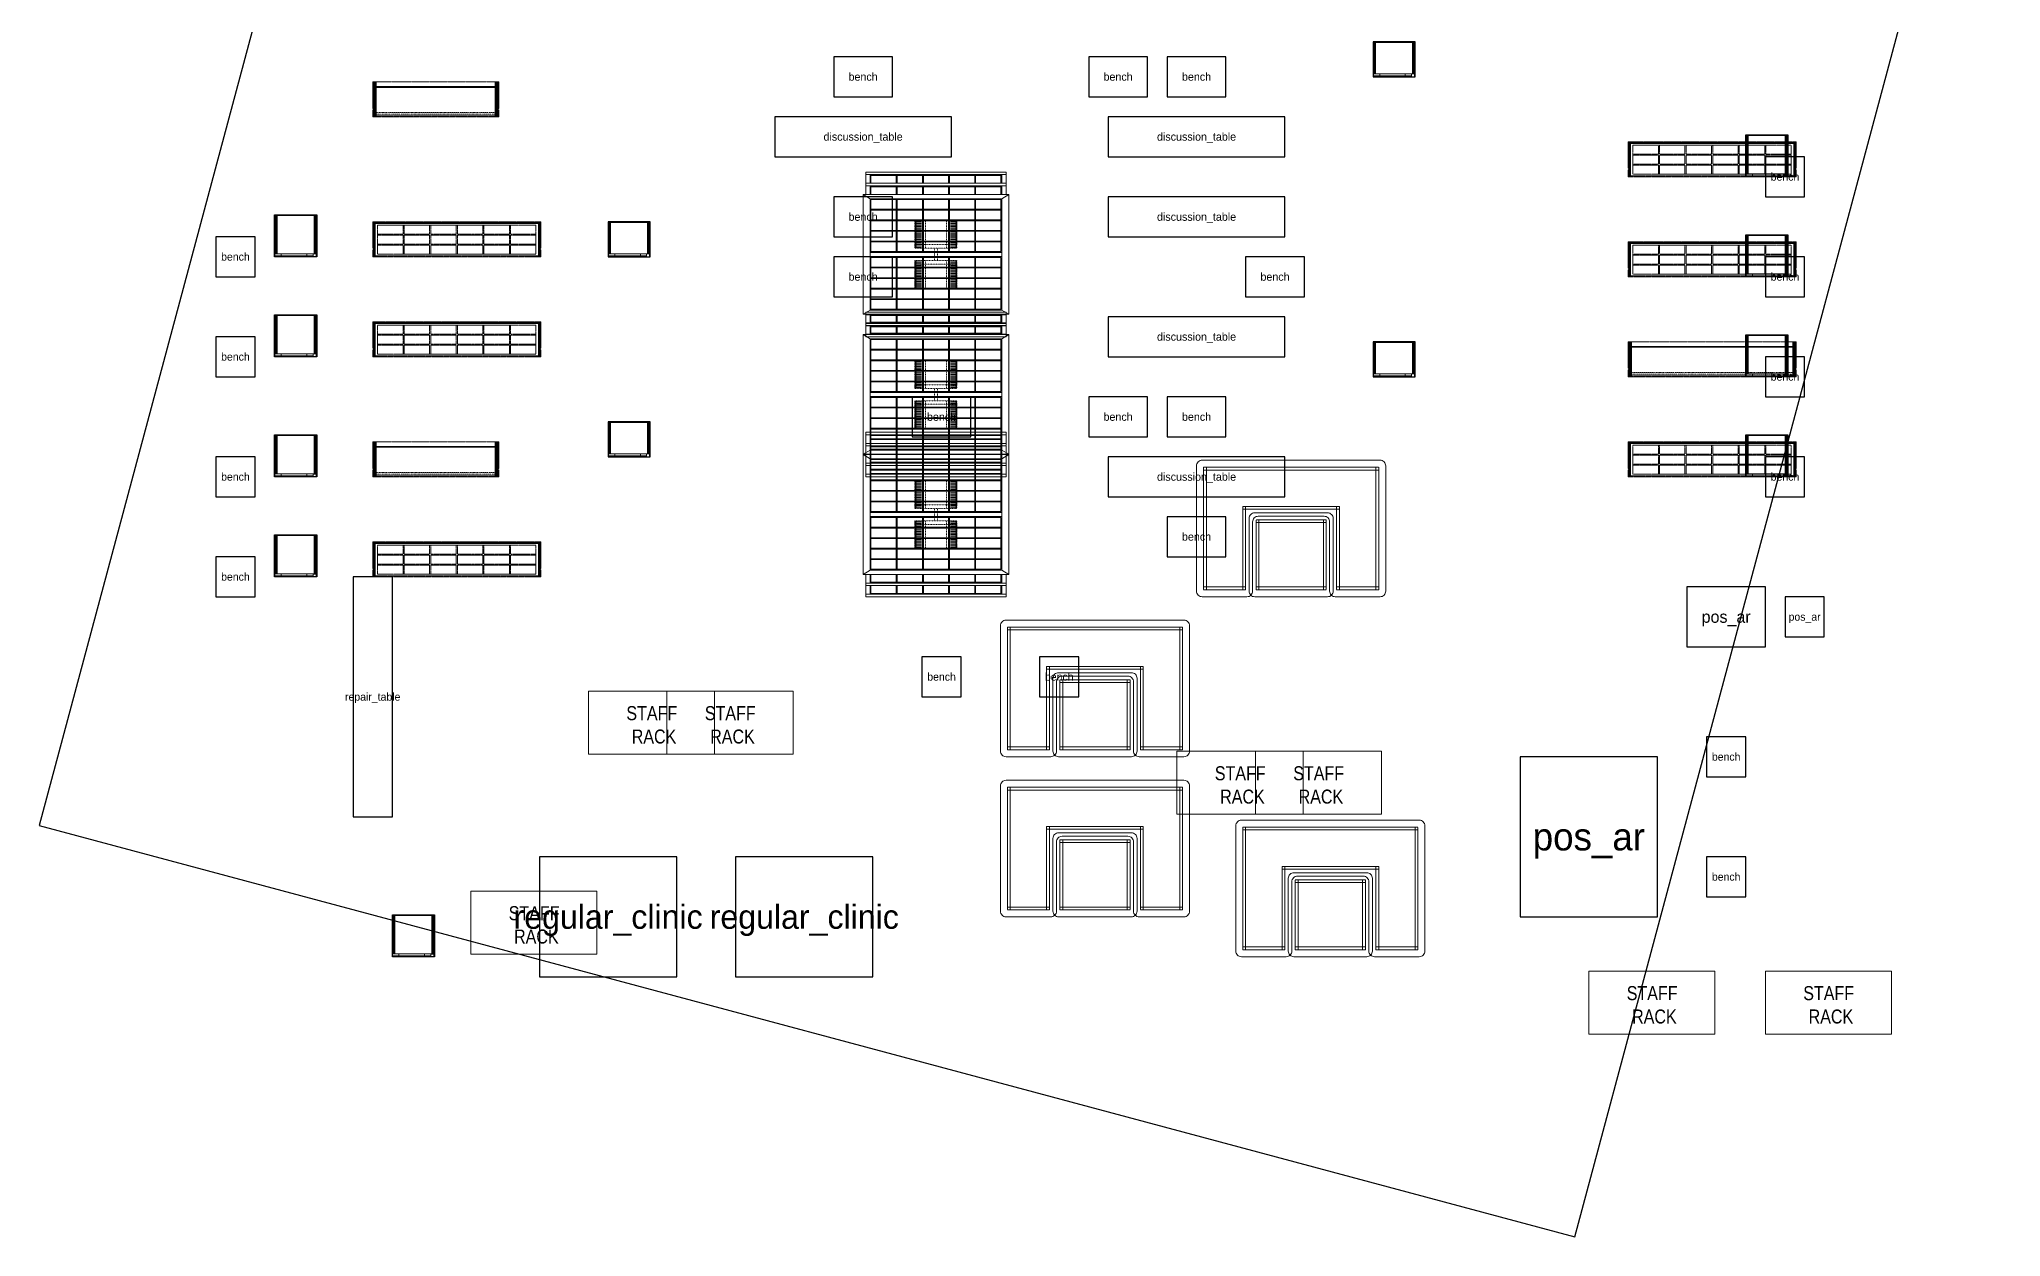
# Model space of a CAD drawing. Header units: metres. Extents: x -1326 to 12674, y -1268 to 13012.
# Drawn here: x -1326 to 12674, y -1268 to 7282 of the extents above; entities that cross this region are included whole.
import ezdxf
from ezdxf.enums import TextEntityAlignment as Align

# ---------------------------------------------------------------- set-up
doc = ezdxf.new("R2010")
doc.units = ezdxf.units.M
doc.linetypes.add('a_p6_plan_L18$0$HIDDEN', pattern=[0.375, 0.25, -0.125])
doc.linetypes.add('ACAD_ISO03W100', pattern=[30, 12, -18])
for name, color, linetype in [('FixtureLabels', 2, 'Continuous'), ('Fixtures', 3, 'Continuous'), ('FloorPlan', 1, 'Continuous')]:
    doc.layers.add(name, color=color, linetype=linetype)
for name, color, linetype, lineweight in [('I-LK DIM', 252, 'Continuous', 5), ('I-LK FF&E', 1, 'Continuous', 9), ('I-LK TEXT', 31, 'Continuous', 5), ('LN-ELEVATION-1', 81, 'Continuous', 13), ('LN-ELEVATION-2', 103, 'Continuous', 20), ('LN-ELEVATION-3', 125, 'a_p6_plan_L18$0$HIDDEN', 18), ('LN-ELEVATION-4', 145, 'Continuous', 13), ('LN-ELEVATION-5', 167, 'Continuous', 5), ('LN-HATCH', 251, 'Continuous', 0)]:
    doc.layers.add(name, color=color, linetype=linetype, lineweight=lineweight)
doc.styles.add('LK TXT', font='Arial Narrow.ttf')
pattern_1 = [(45, (7858054.0837, 3504049.203), (-4.4901280605, 4.4901280605), [])]
pattern_2 = [(45, (4208834.247, 1706614.74), (-4.4901280605, 4.4901280605), [])]
pattern_3 = [(45, (4209134.247, 1706614.74), (-4.4901280605, 4.4901280605), [])]

# ---------------------------------------------------------------- blocks, each defined once
blk = doc.blocks.new('nesting tables')
at = {"layer": 'LN-ELEVATION-1'}
blk.add_lwpolyline([(315, 487.5), (635, 487.5, -0.4142136), (675, 447.5), (675, -447.5, -0.4142136), (635, -487.5), (-635, -487.5, -0.4142136), (-675, -447.5), (-675, 447.5, -0.4142136), (-635, 487.5), (-315, 487.5, -0.4142136), (-275, 447.5), (-275, -47.5, 0.4142136), (-235, -87.5), (235, -87.5, 0.4142136), (275, -47.5), (275, 447.5, -0.4142136)], format="xyb", close=True, dxfattribs=at)
at = {"layer": 'LN-ELEVATION-2', "color": 0, "linetype": 'ByBlock', "lineweight": -2}
blk.add_lwpolyline([(-300, 447.5), (-300, -72.5, 0.4142136), (-260, -112.5), (260, -112.5, 0.4142136), (300, -72.5), (300, 447.5, 0.4142136), (260, 487.5), (-260, 487.5, 0.4142136)], format="xyb", close=True, dxfattribs=at)
at = {"layer": 'LN-ELEVATION-3'}
for points in [[(325, 437.5), (625, 437.5), (625, -437.5), (-625, -437.5), (-625, 437.5), (-325, 437.5), (-325, -137.5), (325, -137.5)], [(-605, 417.5), (-605, 437.5), (-625, 437.5), (-625, 417.5)], [(-325, 437.5), (-325, 417.5), (-345, 417.5), (-345, 437.5)], [(-250, 437.5), (-250, -62.5), (250, -62.5), (250, 437.5)], [(-230, 417.5), (-230, 437.5), (-250, 437.5), (-250, 417.5)], [(230, 417.5), (230, 437.5), (250, 437.5), (250, 417.5)], [(345, 417.5), (345, 437.5), (325, 437.5), (325, 417.5)], [(605, 417.5), (605, 437.5), (625, 437.5), (625, 417.5)], [(345, 417.5), (605, 417.5), (605, -417.5), (-605, -417.5), (-605, 417.5), (-345, 417.5), (-345, -157.5), (345, -157.5)], [(-230, 417.5), (-230, -42.5), (230, -42.5), (230, 417.5)], [(-325, -137.5), (-325, -157.5), (-345, -157.5), (-345, -137.5)], [(-230, -42.5), (-230, -62.5), (-250, -62.5), (-250, -42.5)], [(230, -42.5), (230, -62.5), (250, -62.5), (250, -42.5)], [(325, -137.5), (325, -157.5), (345, -157.5), (345, -137.5)], [(-605, -417.5), (-605, -437.5), (-625, -437.5), (-625, -417.5)], [(605, -417.5), (605, -437.5), (625, -437.5), (625, -417.5)]]:
    blk.add_lwpolyline(points, close=True, dxfattribs=at)
blk = doc.blocks.new('SOFA_1')
at = {"layer": 'I-LK FF&E', "rotation": 180}
blk.add_blockref('NESTING TABLES', (675, 487.5), dxfattribs=at)
blk = doc.blocks.new('SOFA_2')
at = {"layer": 'I-LK FF&E', "rotation": 180}
blk.add_blockref('NESTING TABLES', (675, 487.5), dxfattribs=at)
blk = doc.blocks.new('SOFA_3')
at = {"layer": 'I-LK FF&E', "rotation": 180}
blk.add_blockref('NESTING TABLES', (675, 487.5), dxfattribs=at)
blk = doc.blocks.new('mirror unit see thru')
at = {"layer": 'LN-HATCH', "ltscale": 0.5}
h = blk.add_hatch(dxfattribs=at)
h.set_pattern_fill('ANSI31', color=256, scale=2)
h.set_pattern_definition([(45, (4060070.797, 1708569.446), (-4.4901280605, 4.4901280605), [])])
h.paths.add_polyline_path([(-150, 0), (-132, 0), (-132, -279), (-150, -279)])
h.paths.add_polyline_path([(-132, -6), (132, -6), (132, 0), (-132, 0)])
h.paths.add_polyline_path([(150, 0), (132, 0), (132, -279), (150, -279)])
at = {"layer": 'Defpoints'}
blk.add_lwpolyline([(150, -300), (-150, -300), (-150, 0), (150, 0)], close=True, dxfattribs=at)
at = {"layer": 'LN-ELEVATION-1'}
for points in [[(-150, 0), (-132, 0), (-132, -279), (-150, -279)], [(-132, -6), (132, -6), (132, 0), (-132, 0)], [(150, 0), (132, 0), (132, -279), (150, -279)], [(-103, -293), (-103, -279), (-148, -279), (-148, -300), (-139, -300), (-139, -298.5), (-146.5, -298.5), (-146.5, -293)], [(80, -293), (80, -279), (125, -279), (125, -300), (116, -300), (116, -298.5), (123.5, -298.5), (123.5, -293)], [(142, -300), (142, -298.5), (146.5, -298.5), (146.5, -280.5), (125, -280.5), (125, -279), (148, -279), (148, -300)]]:
    blk.add_lwpolyline(points, close=True, dxfattribs=at)
at = {"layer": 'LN-ELEVATION-2'}
blk.add_lwpolyline([(-103, -293), (80, -293), (80, -279), (-103, -279)], close=True, dxfattribs=at)
at = {"layer": 'LN-ELEVATION-2', "color": 4, "lineweight": 0}
blk.add_lwpolyline([(-146.5, -293), (123.5, -293), (123.5, -298.5), (-146.5, -298.5)], close=True, dxfattribs=at)
at = {"layer": 'LN-ELEVATION-4', "ltscale": 0.5}
blk.add_line((116, -300), (-139, -300), dxfattribs=at)
blk = doc.blocks.new('MIRROR_1')
at = {"layer": 'I-LK FF&E'}
blk.add_blockref('MIRROR UNIT SEE THRU', (150, 300), dxfattribs=at)
blk = doc.blocks.new('STAFF_RACK_1')
at = {"layer": 'I-LK FF&E'}
blk.add_lwpolyline([(900, 468), (0, 468), (0, 18), (900, 18)], close=True, dxfattribs=at)
at = {"layer": 'I-LK TEXT', "color": 0, "linetype": 'Continuous', "ltscale": 3, "insert": (-98, 361), "char_height": 100, "attachment_point": 1, "style": 'LK TXT'}
blk.add_mtext_dynamic_manual_height_columns('\\pxqc;STAFF\\P RACK', width=1099.49, gutter_width=1, heights=[0], dxfattribs=at)
blk = doc.blocks.new('STAFF_RACK_2')
at = {"layer": 'I-LK FF&E'}
blk.add_lwpolyline([(900, 468), (0, 468), (0, 18), (900, 18)], close=True, dxfattribs=at)
at = {"layer": 'I-LK TEXT', "color": 0, "linetype": 'Continuous', "ltscale": 3, "insert": (-98, 361), "char_height": 100, "attachment_point": 1, "style": 'LK TXT'}
blk.add_mtext_dynamic_manual_height_columns('\\pxqc;STAFF\\P RACK', width=1099.49, gutter_width=1, heights=[0], dxfattribs=at)
blk = doc.blocks.new('STAFF_RACK_3')
at = {"layer": 'I-LK FF&E'}
blk.add_lwpolyline([(900, 468), (0, 468), (0, 18), (900, 18)], close=True, dxfattribs=at)
at = {"layer": 'I-LK TEXT', "color": 0, "linetype": 'Continuous', "ltscale": 3, "insert": (-98, 361), "char_height": 100, "attachment_point": 1, "style": 'LK TXT'}
blk.add_mtext_dynamic_manual_height_columns('\\pxqc;STAFF\\P RACK', width=1099.49, gutter_width=1, heights=[0], dxfattribs=at)
blk = doc.blocks.new('STAFF_RACK_4')
at = {"layer": 'I-LK FF&E'}
blk.add_lwpolyline([(900, 468), (0, 468), (0, 18), (900, 18)], close=True, dxfattribs=at)
at = {"layer": 'I-LK TEXT', "color": 0, "linetype": 'Continuous', "ltscale": 3, "insert": (-98, 361), "char_height": 100, "attachment_point": 1, "style": 'LK TXT'}
blk.add_mtext_dynamic_manual_height_columns('\\pxqc;STAFF\\P RACK', width=1099.49, gutter_width=1, heights=[0], dxfattribs=at)
blk = doc.blocks.new('STAFF_RACK_5')
at = {"layer": 'I-LK FF&E'}
blk.add_lwpolyline([(900, 468), (0, 468), (0, 18), (900, 18)], close=True, dxfattribs=at)
at = {"layer": 'I-LK TEXT', "color": 0, "linetype": 'Continuous', "ltscale": 3, "insert": (-98, 361), "char_height": 100, "attachment_point": 1, "style": 'LK TXT'}
blk.add_mtext_dynamic_manual_height_columns('\\pxqc;STAFF\\P RACK', width=1099.49, gutter_width=1, heights=[0], dxfattribs=at)
blk = doc.blocks.new('STAFF_RACK_6')
at = {"layer": 'I-LK FF&E'}
blk.add_lwpolyline([(900, 468), (0, 468), (0, 18), (900, 18)], close=True, dxfattribs=at)
at = {"layer": 'I-LK TEXT', "color": 0, "linetype": 'Continuous', "ltscale": 3, "insert": (-98, 361), "char_height": 100, "attachment_point": 1, "style": 'LK TXT'}
blk.add_mtext_dynamic_manual_height_columns('\\pxqc;STAFF\\P RACK', width=1099.49, gutter_width=1, heights=[0], dxfattribs=at)
blk = doc.blocks.new('STAFF_RACK_7')
at = {"layer": 'I-LK FF&E'}
blk.add_lwpolyline([(900, 468), (0, 468), (0, 18), (900, 18)], close=True, dxfattribs=at)
at = {"layer": 'I-LK TEXT', "color": 0, "linetype": 'Continuous', "ltscale": 3, "insert": (-98, 361), "char_height": 100, "attachment_point": 1, "style": 'LK TXT'}
blk.add_mtext_dynamic_manual_height_columns('\\pxqc;STAFF\\P RACK', width=1099.49, gutter_width=1, heights=[0], dxfattribs=at)
blk = doc.blocks.new('12mm vc plan')
at = {"layer": 'LN-HATCH', "ltscale": 0.5}
h = blk.add_hatch(dxfattribs=at)
h.set_pattern_fill('ANSI31', color=256, scale=2)
h.set_pattern_definition([(45, (3760859.753, 1795248.936), (-4.490128061, 4.490128061), [])])
h.paths.add_polyline_path([(-1200, 250), (-1200, 60), (-1194, 60), (-1194, 50), (-1200, 50), (-1200, 6), (-1182, 6), (-1182, 250)])
h = blk.add_hatch(dxfattribs=at)
h.set_pattern_fill('ANSI31', color=256, scale=2)
h.set_pattern_definition(pattern_1)
h.paths.add_polyline_path([(0, 250), (0, 60), (-6, 60), (-6, 50), (0, 50), (0, 6), (-18, 6), (-18, 250)])
h = blk.add_hatch(dxfattribs=at)
h.set_pattern_fill('ANSI31', color=256, scale=2)
h.set_pattern_definition([(45, (7858047.0837, 3504049.203), (-4.4901280605, 4.4901280605), [])])
h.paths.add_polyline_path([(-1165, 6), (-1165, 0), (-1200, 0), (-1200, 6)])
h = blk.add_hatch(dxfattribs=at)
h.set_pattern_fill('ANSI31', color=256, scale=2)
h.set_pattern_definition(pattern_1)
h.paths.add_polyline_path([(-28, 6), (-28, 0), (0, 0), (0, 6)])
at = {"layer": 'LN-ELEVATION-1', "ltscale": 0.5}
for points in [[(-1200, 250), (-1200, 60), (-1194, 60), (-1194, 50), (-1200, 50), (-1200, 6), (-1182, 6), (-1182, 250)], [(-18, 238), (-1182, 238), (-1182, 244), (-18, 244)], [(0, 250), (0, 60), (-6, 60), (-6, 50), (0, 50), (0, 6), (-18, 6), (-18, 250)], [(-1165, 6), (-1165, 0), (-1200, 0), (-1200, 6)], [(-35, 6), (-35, 0), (0, 0), (0, 6)]]:
    blk.add_lwpolyline(points, close=True, dxfattribs=at)
at = {"layer": 'LN-ELEVATION-3', "ltscale": 0.5}
for p, q in [((-1182, 250), (-18, 250)), ((-1165, 6), (-35, 6)), ((-35, 0), (-1165, 0))]:
    blk.add_line(p, q, dxfattribs=at)
for points in [[(-1165, 226), (-35, 226), (-35, 18), (-1165, 18)], [(-1165, 226), (-983, 226), (-983, 162), (-1165, 162)], [(-1165, 90), (-983, 90), (-983, 154), (-1165, 154)], [(-975, 226), (-794, 226), (-794, 162), (-975, 162)], [(-975, 154), (-794, 154), (-794, 90), (-975, 90)], [(-786, 226), (-604, 226), (-604, 162), (-786, 162)], [(-786, 154), (-604, 154), (-604, 90), (-786, 90)], [(-596, 226), (-414, 226), (-414, 162), (-596, 162)], [(-596, 154), (-414, 154), (-414, 90), (-596, 90)], [(-406, 226), (-225, 226), (-225, 162), (-406, 162)], [(-406, 154), (-225, 154), (-225, 90), (-406, 90)], [(-217, 226), (-35, 226), (-35, 162), (-217, 162)], [(-217, 154), (-35, 154), (-35, 90), (-217, 90)], [(-1165, 82), (-983, 82), (-983, 18), (-1165, 18)], [(-975, 82), (-794, 82), (-794, 18), (-975, 18)], [(-786, 82), (-604, 82), (-604, 18), (-786, 18)], [(-596, 82), (-414, 82), (-414, 18), (-596, 18)], [(-406, 82), (-225, 82), (-225, 18), (-406, 18)], [(-217, 82), (-35, 82), (-35, 18), (-217, 18)]]:
    blk.add_lwpolyline(points, close=True, dxfattribs=at)
blk = doc.blocks.new('VC_FIXTURE_LARGE_1')
at = {"layer": 'I-LK FF&E', "xscale": -1}
blk.add_blockref('12MM VC PLAN', (0, 0), dxfattribs=at)
blk = doc.blocks.new('jj 900')
at = {"layer": 'LN-HATCH', "ltscale": 0.5}
h = blk.add_hatch(dxfattribs=at)
h.set_pattern_fill('ANSI31', color=256, scale=50)
h.set_pattern_definition([(45, (0, 0), (-4.419417, 4.419417), [])])
h.paths.add_polyline_path([(-912, 0), (-912, -190), (-906, -190), (-906, -200), (-912, -200), (-912, -244), (-887, -244), (-887, 0)])
h = blk.add_hatch(dxfattribs=at)
h.set_pattern_fill('ANSI31', color=256, scale=2)
h.set_pattern_definition(pattern_2)
h.paths.add_polyline_path([(-12, 0), (-12, -190), (-18, -190), (-18, -200), (-12, -200), (-12, -244), (-37, -244), (-37, 0)])
h = blk.add_hatch(dxfattribs=at)
h.set_pattern_fill('ANSI31', color=256, scale=2)
h.set_pattern_definition(pattern_3)
h.paths.add_polyline_path([(-37, -40), (-887, -40), (-887, -34), (-37, -34)])
h = blk.add_hatch(dxfattribs=at)
h.set_pattern_fill('ANSI31', color=256, scale=2)
h.set_pattern_definition(pattern_3)
h.paths.add_polyline_path([(-877, -244), (-877, -250), (-912, -250), (-912, -244)])
h = blk.add_hatch(dxfattribs=at)
h.set_pattern_fill('ANSI31', color=256, scale=2)
h.set_pattern_definition(pattern_2)
h.paths.add_polyline_path([(-47, -244), (-47, -250), (-12, -250), (-12, -244)])
at = {"layer": 'LN-ELEVATION-1', "ltscale": 0.5}
for points in [[(-912, 0), (-912, -190), (-906, -190), (-906, -200), (-912, -200), (-912, -244), (-887, -244), (-887, 0)], [(-12, 0), (-12, -190), (-18, -190), (-18, -200), (-12, -200), (-12, -244), (-37, -244), (-37, 0)], [(-37, -40), (-887, -40), (-887, -34), (-37, -34)], [(-877, -244), (-877, -250), (-912, -250), (-912, -244)], [(-47, -244), (-47, -250), (-12, -250), (-12, -244)]]:
    blk.add_lwpolyline(points, close=True, dxfattribs=at)
at = {"layer": 'LN-ELEVATION-3', "ltscale": 0.5}
for p, q in [((-887, 0), (-37, 0)), ((-877, -244), (-47, -244)), ((-47, -250), (-877, -250))]:
    blk.add_line(p, q, dxfattribs=at)
at = {"layer": 'LN-ELEVATION-4', "linetype": 'ACAD_ISO03W100', "ltscale": 0.05}
blk.add_lwpolyline([(-887, -220), (-37, -220), (-37, -232), (-887, -232)], close=True, dxfattribs=at)
blk = doc.blocks.new('JJ_FIXTURE_MEDIUM_1')
at = {"layer": 'I-LK FF&E'}
blk.add_blockref('JJ 900', (912, 250), dxfattribs=at)
blk = doc.blocks.new('VC_FIXTURE_LARGE_2')
at = {"layer": 'I-LK FF&E', "xscale": -1}
blk.add_blockref('12MM VC PLAN', (0, 0), dxfattribs=at)
blk = doc.blocks.new('VC_FIXTURE_LARGE_3')
at = {"layer": 'I-LK FF&E', "xscale": -1}
blk.add_blockref('12MM VC PLAN', (0, 0), dxfattribs=at)
blk = doc.blocks.new('JJ_FIXTURE_MEDIUM_2')
at = {"layer": 'I-LK FF&E'}
blk.add_blockref('JJ 900', (912, 250), dxfattribs=at)
blk = doc.blocks.new('MIRROR_2')
at = {"layer": 'I-LK FF&E'}
blk.add_blockref('MIRROR UNIT SEE THRU', (150, 300), dxfattribs=at)
blk = doc.blocks.new('MIRROR_3')
at = {"layer": 'I-LK FF&E'}
blk.add_blockref('MIRROR UNIT SEE THRU', (150, 300), dxfattribs=at)
blk = doc.blocks.new('MIRROR_4')
at = {"layer": 'I-LK FF&E'}
blk.add_blockref('MIRROR UNIT SEE THRU', (150, 300), dxfattribs=at)
blk = doc.blocks.new('MIRROR_5')
at = {"layer": 'I-LK FF&E'}
blk.add_blockref('MIRROR UNIT SEE THRU', (150, 300), dxfattribs=at)
blk = doc.blocks.new('VC_FIXTURE_LARGE_6')
at = {"layer": 'I-LK FF&E', "xscale": -1}
blk.add_blockref('12MM VC PLAN', (0, 0), dxfattribs=at)
blk = doc.blocks.new('jj 1200')
at = {"layer": 'LN-HATCH', "ltscale": 0.5}
h = blk.add_hatch(dxfattribs=at)
h.set_pattern_fill('ANSI31', color=256, scale=2)
h.set_pattern_definition([(45, (4097187.331, 1708800.267), (-4.4901280605, 4.4901280605), [])])
h.paths.add_polyline_path([(792, 220), (792, 30), (786, 30), (786, 20), (792, 20), (792, -24), (767, -24), (767, 220)])
h.paths.add_polyline_path([(-383, 180), (767, 180), (767, 186), (-383, 186)])
h.paths.add_polyline_path([(757, -24), (757, -30), (792, -30), (792, -24)])
h.paths.add_polyline_path([(-408, 220), (-408, 30), (-402, 30), (-402, 20), (-408, 20), (-408, -24), (-383, -24), (-383, 220)])
h.paths.add_polyline_path([(-373, -24), (-373, -30), (-408, -30), (-408, -24)])
at = {"layer": 'LN-ELEVATION-1', "ltscale": 0.5}
for points in [[(-408, 220), (-408, 30), (-402, 30), (-402, 20), (-408, 20), (-408, -24), (-383, -24), (-383, 220)], [(-383, 180), (767, 180), (767, 186), (-383, 186)], [(792, 220), (792, 30), (786, 30), (786, 20), (792, 20), (792, -24), (767, -24), (767, 220)], [(-373, -24), (-373, -30), (-408, -30), (-408, -24)], [(757, -24), (757, -30), (792, -30), (792, -24)]]:
    blk.add_lwpolyline(points, close=True, dxfattribs=at)
at = {"layer": 'LN-ELEVATION-3', "ltscale": 0.5}
for p, q in [((767, 220), (-383, 220)), ((757, -24), (-373, -24)), ((-373, -30), (757, -30))]:
    blk.add_line(p, q, dxfattribs=at)
at = {"layer": 'LN-ELEVATION-4', "linetype": 'ACAD_ISO03W100', "ltscale": 0.05}
blk.add_lwpolyline([(767, 0), (-383, 0), (-383, -12), (767, -12)], close=True, dxfattribs=at)
blk = doc.blocks.new('JJ_FIXTURE_LARGE_3')
at = {"layer": 'I-LK FF&E', "xscale": -1}
blk.add_blockref('JJ 1200', (792, 30), dxfattribs=at)
blk = doc.blocks.new('VC_FIXTURE_LARGE_7')
at = {"layer": 'I-LK FF&E', "xscale": -1}
blk.add_blockref('12MM VC PLAN', (0, 0), dxfattribs=at)
blk = doc.blocks.new('VC_FIXTURE_LARGE_8')
at = {"layer": 'I-LK FF&E', "xscale": -1}
blk.add_blockref('12MM VC PLAN', (0, 0), dxfattribs=at)
blk = doc.blocks.new('MIRROR_10')
at = {"layer": 'I-LK FF&E'}
blk.add_blockref('MIRROR UNIT SEE THRU', (150, 300), dxfattribs=at)
blk = doc.blocks.new('MIRROR_11')
at = {"layer": 'I-LK FF&E'}
blk.add_blockref('MIRROR UNIT SEE THRU', (150, 300), dxfattribs=at)
blk = doc.blocks.new('MIRROR_12')
at = {"layer": 'I-LK FF&E'}
blk.add_blockref('MIRROR UNIT SEE THRU', (150, 300), dxfattribs=at)
blk = doc.blocks.new('MIRROR_13')
at = {"layer": 'I-LK FF&E'}
blk.add_blockref('MIRROR UNIT SEE THRU', (150, 300), dxfattribs=at)
blk = doc.blocks.new('mirror unit')
at = {"layer": 'LN-HATCH', "ltscale": 0.5}
h = blk.add_hatch(dxfattribs=at)
h.set_pattern_fill('ANSI31', color=256, scale=2)
h.set_pattern_definition([(45, (4060433.7416, 1708720.787), (-4.4901280605, 4.4901280605), [])])
h.paths.add_polyline_path([(213, 101), (231, 101), (231, -128), (213, -128)])
h.paths.add_polyline_path([(231, 95), (495, 95), (495, 101), (231, 101)])
h.paths.add_polyline_path([(513, 101), (495, 101), (495, -128), (513, -128)])
at = {"layer": 'Defpoints'}
blk.add_lwpolyline([(513, 101), (213, 101), (213, -149), (513, -149)], close=True, dxfattribs=at)
at = {"layer": 'LN-ELEVATION-1'}
for points in [[(213, 101), (231, 101), (231, -128), (213, -128)], [(231, 95), (495, 95), (495, 101), (231, 101)], [(513, 101), (495, 101), (495, -128), (513, -128)], [(260, -142), (260, -128), (215, -128), (215, -149), (224, -149), (224, -147), (216, -147), (216, -142)], [(443, -142), (443, -128), (488, -128), (488, -149), (479, -149), (479, -147), (486, -147), (486, -142)], [(505, -149), (505, -147), (509, -147), (509, -129), (488, -129), (488, -128), (511, -128), (511, -149)]]:
    blk.add_lwpolyline(points, close=True, dxfattribs=at)
at = {"layer": 'LN-ELEVATION-2'}
blk.add_lwpolyline([(260, -142), (443, -142), (443, -128), (260, -128)], close=True, dxfattribs=at)
at = {"layer": 'LN-ELEVATION-2', "color": 4, "lineweight": 0}
blk.add_lwpolyline([(216, -142), (486, -142), (486, -147), (216, -147)], close=True, dxfattribs=at)
at = {"layer": 'LN-ELEVATION-4', "ltscale": 0.5}
blk.add_line((479, -149), (224, -149), dxfattribs=at)
blk = doc.blocks.new('MIRROR_DIFFERENT_1')
at = {"layer": 'I-LK FF&E'}
blk.add_blockref('MIRROR UNIT', (-213, 149), dxfattribs=at)
blk = doc.blocks.new('MIRROR_DIFFERENT_2')
at = {"layer": 'I-LK FF&E'}
blk.add_blockref('MIRROR UNIT', (-213, 149), dxfattribs=at)
blk = doc.blocks.new('MIRROR_DIFFERENT_4')
at = {"layer": 'I-LK FF&E'}
blk.add_blockref('MIRROR UNIT', (-213, 149), dxfattribs=at)
blk = doc.blocks.new('MIRROR_DIFFERENT_5')
at = {"layer": 'I-LK FF&E'}
blk.add_blockref('MIRROR UNIT', (-213, 149), dxfattribs=at)
blk = doc.blocks.new('euro mirror')
at = {"layer": 'LN-ELEVATION-4', "linetype": 'ACAD_ISO03W100', "ltscale": 0.1}
blk.add_lwpolyline([(0, 47), (0, -41), (-20, -41), (-20, 47)], close=True, dxfattribs=at)
at = {"layer": 'LN-ELEVATION-5', "linetype": 'ACAD_ISO03W100', "ltscale": 0.1}
for p, q in [((-160, 247), (-160, 47)), ((-160, 247), (-160, 47)), ((-159, 247), (-159, 47)), ((-159, 247), (-159, 47)), ((-158, 247), (-158, 47)), ((-158, 247), (-158, 47)), ((-157, 247), (-157, 47)), ((-156, 247), (-156, 47)), ((-154, 247), (-154, 47)), ((-151, 247), (-151, 47)), ((-146, 247), (-146, 47)), ((-141, 247), (-141, 47)), ((-135, 247), (-135, 47)), ((-128, 247), (-128, 47)), ((-120, 247), (-120, 47)), ((-111, 247), (-111, 47)), ((-102, 247), (-102, 47)), ((-85, 247), (-85, 47)), ((65, 247), (65, 47)), ((82, 247), (82, 47)), ((91, 247), (91, 47)), ((100, 247), (100, 47)), ((108, 247), (108, 47)), ((115, 247), (115, 47)), ((121, 247), (121, 47)), ((126, 247), (126, 47)), ((131, 247), (131, 47)), ((134, 247), (134, 47)), ((136, 247), (136, 47)), ((137, 247), (137, 47)), ((138, 247), (138, 47)), ((138, 247), (138, 47)), ((139, 247), (139, 47)), ((139, 247), (139, 47)), ((140, 247), (140, 47)), ((140, 247), (140, 47)), ((-160, -41), (-160, -241)), ((-160, -41), (-160, -241)), ((-159, -41), (-159, -241)), ((-159, -41), (-159, -241)), ((-158, -41), (-158, -241)), ((-158, -41), (-158, -241)), ((-157, -41), (-157, -241)), ((-156, -41), (-156, -241)), ((-154, -41), (-154, -241)), ((-151, -41), (-151, -241)), ((-146, -41), (-146, -241)), ((-141, -41), (-141, -241)), ((-135, -41), (-135, -241)), ((-128, -41), (-128, -241)), ((-120, -41), (-120, -241)), ((-111, -41), (-111, -241)), ((-102, -41), (-102, -241)), ((-85, -41), (-85, -241)), ((65, -41), (65, -241)), ((82, -41), (82, -241)), ((91, -41), (91, -241)), ((100, -41), (100, -241)), ((108, -41), (108, -241)), ((115, -41), (115, -241)), ((121, -41), (121, -241)), ((126, -41), (126, -241)), ((131, -41), (131, -241)), ((134, -41), (134, -241)), ((136, -41), (136, -241)), ((137, -41), (137, -241)), ((138, -41), (138, -241)), ((138, -41), (138, -241)), ((139, -41), (139, -241)), ((139, -41), (139, -241)), ((140, -41), (140, -241)), ((140, -41), (140, -241))]:
    blk.add_line(p, q, dxfattribs=at)
for points in [[(140, 73), (140, 247), (-160, 247), (-160, 73)], [(140, -67), (140, -241), (-160, -241), (-160, -67)]]:
    blk.add_lwpolyline(points, dxfattribs=at)
for points in [[(140, 73), (140, 47), (-160, 47), (-160, 73)], [(140, -41), (140, -67), (-160, -67), (-160, -41)]]:
    blk.add_lwpolyline(points, close=True, dxfattribs=at)
blk = doc.blocks.new('eurocenter 1040')
at = {"layer": 'LN-ELEVATION-1'}
for points in [[(-470, -327), (470, -327), (470, 468), (-470, 468)], [(-470, 85), (470, 85), (470, 468), (-470, 468)], [(-283, 85), (-277, 85), (-277, 468), (-283, 468)], [(-96, 85), (-90, 85), (-90, 468), (-96, 468)], [(90, 85), (96, 85), (96, 468), (90, 468)], [(277, 85), (283, 85), (283, 468), (277, 468)], [(-470, 387), (-283, 387), (-283, 393), (-470, 393)], [(-470, 311), (-283, 311), (-283, 317), (-470, 317)], [(-277, 387), (-96, 387), (-96, 393), (-277, 393)], [(-277, 311), (-96, 311), (-96, 317), (-277, 317)], [(-90, 387), (90, 387), (90, 393), (-90, 393)], [(-90, 311), (90, 311), (90, 317), (-90, 317)], [(96, 387), (277, 387), (277, 393), (96, 393)], [(96, 311), (277, 311), (277, 317), (96, 317)], [(283, 387), (470, 387), (470, 393), (283, 393)], [(283, 311), (470, 311), (470, 317), (283, 317)], [(-470, 236), (-283, 236), (-283, 242), (-470, 242)], [(-470, 160), (-283, 160), (-283, 166), (-470, 166)], [(-277, 236), (-96, 236), (-96, 242), (-277, 242)], [(-277, 160), (-96, 160), (-96, 166), (-277, 166)], [(-90, 236), (90, 236), (90, 242), (-90, 242)], [(-90, 160), (90, 160), (90, 166), (-90, 166)], [(96, 236), (277, 236), (277, 242), (96, 242)], [(96, 160), (277, 160), (277, 166), (96, 166)], [(283, 236), (470, 236), (470, 242), (283, 242)], [(283, 160), (470, 160), (470, 166), (283, 166)], [(-470, 85), (470, 85), (470, 55), (-470, 55)], [(-470, 55), (470, 55), (470, -327), (-470, -327)], [(-283, 55), (-277, 55), (-277, -327), (-283, -327)], [(-96, 55), (-90, 55), (-90, -327), (-96, -327)], [(90, 55), (96, 55), (96, -327), (90, -327)], [(277, 55), (283, 55), (283, -327), (277, -327)], [(-470, -20), (-283, -20), (-283, -26), (-470, -26)], [(-470, -96), (-283, -96), (-283, -102), (-470, -102)], [(-277, -20), (-96, -20), (-96, -26), (-277, -26)], [(-277, -96), (-96, -96), (-96, -102), (-277, -102)], [(-90, -20), (90, -20), (90, -26), (-90, -26)], [(-90, -96), (90, -96), (90, -102), (-90, -102)], [(96, -20), (277, -20), (277, -26), (96, -26)], [(96, -96), (277, -96), (277, -102), (96, -102)], [(283, -20), (470, -20), (470, -26), (283, -26)], [(283, -96), (470, -96), (470, -102), (283, -102)], [(-470, -171), (-283, -171), (-283, -177), (-470, -177)], [(-470, -246), (-283, -246), (-283, -252), (-470, -252)], [(-277, -171), (-96, -171), (-96, -177), (-277, -177)], [(-277, -246), (-96, -246), (-96, -252), (-277, -252)], [(-90, -171), (90, -171), (90, -177), (-90, -177)], [(-90, -246), (90, -246), (90, -252), (-90, -252)], [(96, -171), (277, -171), (277, -177), (96, -177)], [(96, -246), (277, -246), (277, -252), (96, -252)], [(283, -171), (470, -171), (470, -177), (283, -177)], [(283, -246), (470, -246), (470, -252), (283, -252)]]:
    blk.add_lwpolyline(points, close=True, dxfattribs=at)
for points in [[(-283, 462), (-464, 462), (-464, 317)], [(-96, 462), (-277, 462)], [(90, 462), (-90, 462)], [(277, 462), (96, 462)], [(464, 317), (464, 462), (283, 462)], [(-464, 311), (-464, 242)], [(464, 242), (464, 311)], [(-464, 236), (-464, 166)], [(-464, 160), (-464, 91), (-283, 91)], [(283, 91), (464, 91), (464, 160)], [(464, 166), (464, 236)], [(-464, -20), (-464, 49), (-283, 49)], [(-277, 91), (-96, 91)], [(-277, 49), (-96, 49)], [(-90, 91), (90, 91)], [(-90, 49), (90, 49)], [(96, 91), (277, 91)], [(96, 49), (277, 49)], [(283, 49), (464, 49), (464, -20)], [(-464, -96), (-464, -26)], [(-464, -171), (-464, -102)], [(464, -26), (464, -96)], [(464, -102), (464, -171)], [(-283, -321), (-464, -321), (-464, -177)], [(464, -177), (464, -321), (283, -321)], [(-96, -321), (-277, -321)], [(90, -321), (-90, -321)], [(277, -321), (96, -321)]]:
    blk.add_lwpolyline(points, dxfattribs=at)
at = {"layer": 'LN-ELEVATION-2'}
blk.add_lwpolyline([(-520, -357), (520, -357), (520, 498), (-520, 498)], close=True, dxfattribs=at)
for points in [[(-470, 468), (-520, 498)], [(470, 468), (520, 498)], [(-470, -327), (-520, -357)], [(470, -327), (520, -357)]]:
    blk.add_lwpolyline(points, dxfattribs=at)
at = {"layer": 'LN-ELEVATION-3'}
for points in [[(-500, 560), (500, 560), (500, 578), (-500, 578)], [(-500, 498), (-470, 498), (-470, 560), (-500, 560)], [(470, 498), (500, 498), (500, 560), (470, 560)], [(-500, -357), (-470, -357), (-470, -419), (-500, -419)], [(-500, -419), (500, -419), (500, -437), (-500, -437)], [(470, -357), (500, -357), (500, -419), (470, -419)]]:
    blk.add_lwpolyline(points, close=True, dxfattribs=at)
at = {"layer": 'LN-ELEVATION-4'}
for points in [[(-500, 640), (500, 640), (500, 658), (-500, 658)], [(-500, 578), (-470, 578), (-470, 640), (-500, 640)], [(470, 578), (500, 578), (500, 640), (470, 640)], [(-470, 498), (-464, 498), (-464, 560), (-470, 560)], [(-464, 554), (-283, 554), (-283, 560), (-464, 560)], [(-283, 498), (-277, 498), (-277, 560), (-283, 560)], [(-277, 554), (-96, 554), (-96, 560), (-277, 560)], [(-96, 498), (-90, 498), (-90, 560), (-96, 560)], [(-90, 554), (90, 554), (90, 560), (-90, 560)], [(90, 498), (96, 498), (96, 560), (90, 560)], [(96, 554), (277, 554), (277, 560), (96, 560)], [(277, 498), (283, 498), (283, 560), (277, 560)], [(283, 554), (464, 554), (464, 560), (283, 560)], [(464, 498), (470, 498), (470, 560), (464, 560)], [(-470, -357), (-464, -357), (-464, -419), (-470, -419)], [(-464, -413), (-283, -413), (-283, -419), (-464, -419)], [(-283, -357), (-277, -357), (-277, -419), (-283, -419)], [(-277, -413), (-96, -413), (-96, -419), (-277, -419)], [(-96, -357), (-90, -357), (-90, -419), (-96, -419)], [(-90, -413), (90, -413), (90, -419), (-90, -419)], [(90, -357), (96, -357), (96, -419), (90, -419)], [(96, -413), (277, -413), (277, -419), (96, -419)], [(277, -357), (283, -357), (283, -419), (277, -419)], [(283, -413), (464, -413), (464, -419), (283, -419)], [(464, -357), (470, -357), (470, -419), (464, -419)], [(-500, -437), (-470, -437), (-470, -499), (-500, -499)], [(-500, -499), (500, -499), (500, -517), (-500, -517)], [(470, -437), (500, -437), (500, -499), (470, -499)]]:
    blk.add_lwpolyline(points, close=True, dxfattribs=at)
at = {"layer": 'LN-ELEVATION-5'}
for points in [[(-470, 578), (-464, 578), (-464, 640), (-470, 640)], [(-464, 634), (-283, 634), (-283, 640), (-464, 640)], [(-283, 578), (-277, 578), (-277, 640), (-283, 640)], [(-277, 634), (-96, 634), (-96, 640), (-277, 640)], [(-96, 578), (-90, 578), (-90, 640), (-96, 640)], [(-90, 634), (90, 634), (90, 640), (-90, 640)], [(90, 578), (96, 578), (96, 640), (90, 640)], [(96, 634), (277, 634), (277, 640), (96, 640)], [(277, 578), (283, 578), (283, 640), (277, 640)], [(283, 634), (464, 634), (464, 640), (283, 640)], [(464, 578), (470, 578), (470, 640), (464, 640)], [(-470, -437), (-464, -437), (-464, -499), (-470, -499)], [(-464, -493), (-283, -493), (-283, -499), (-464, -499)], [(-283, -437), (-277, -437), (-277, -499), (-283, -499)], [(-277, -493), (-96, -493), (-96, -499), (-277, -499)], [(-96, -437), (-90, -437), (-90, -499), (-96, -499)], [(-90, -493), (90, -493), (90, -499), (-90, -499)], [(90, -437), (96, -437), (96, -499), (90, -499)], [(96, -493), (277, -493), (277, -499), (96, -499)], [(277, -437), (283, -437), (283, -499), (277, -499)], [(283, -493), (464, -493), (464, -499), (283, -499)], [(464, -437), (470, -437), (470, -499), (464, -499)]]:
    blk.add_lwpolyline(points, close=True, dxfattribs=at)
at = {"layer": 'I-LK DIM'}
blk.add_blockref('EURO MIRROR', (10, 67), dxfattribs=at)
blk = doc.blocks.new('EURO_CENTRE_1')
at = {"layer": 'I-LK FF&E'}
blk.add_blockref('EUROCENTER 1040', (520, 517), dxfattribs=at)
blk = doc.blocks.new('EURO_CENTRE_2')
at = {"layer": 'I-LK FF&E'}
blk.add_blockref('EUROCENTER 1040', (520, 517), dxfattribs=at)
blk = doc.blocks.new('EURO_CENTRE_3')
at = {"layer": 'I-LK FF&E'}
blk.add_blockref('EUROCENTER 1040', (520, 517), dxfattribs=at)
blk = doc.blocks.new('SOFA_4')
at = {"layer": 'I-LK FF&E', "rotation": 180}
blk.add_blockref('NESTING TABLES', (675, 487.5), dxfattribs=at)

msp = doc.modelspace()

# ---------------------------------------------------------------- linework, layer by layer
at = {"layer": 'Fixtures'}
for points in [[(4344, 6871), (4764, 6871), (4764, 7157), (4344, 7157)], [(6164, 6871), (6584, 6871), (6584, 7157), (6164, 7157)], [(6724, 6871), (7144, 6871), (7144, 7157), (6724, 7157)], [(3924, 6443), (5184, 6443), (5184, 6728), (3924, 6728)], [(6304, 6443), (7564, 6443), (7564, 6728), (6304, 6728)], [(10994, 6157), (11274, 6157), (11274, 6443), (10994, 6443)], [(4344, 5872), (4764, 5872), (4764, 6157), (4344, 6157)], [(6304, 5872), (7564, 5872), (7564, 6157), (6304, 6157)], [(-66, 5586), (214, 5586), (214, 5872), (-66, 5872)], [(4344, 5443), (4764, 5443), (4764, 5729), (4344, 5729)], [(7284, 5443), (7704, 5443), (7704, 5729), (7284, 5729)], [(10994, 5443), (11274, 5443), (11274, 5729), (10994, 5729)], [(6304, 5015), (7564, 5015), (7564, 5300), (6304, 5300)], [(-66, 4872), (214, 4872), (214, 5158), (-66, 5158)], [(10994, 4729), (11274, 4729), (11274, 5015), (10994, 5015)], [(4904, 4444), (5324, 4444), (5324, 4729), (4904, 4729)], [(6164, 4444), (6584, 4444), (6584, 4729), (6164, 4729)], [(6724, 4444), (7144, 4444), (7144, 4729), (6724, 4729)], [(-66, 4015), (214, 4015), (214, 4301), (-66, 4301)], [(6304, 4015), (7564, 4015), (7564, 4301), (6304, 4301)], [(10994, 4015), (11274, 4015), (11274, 4301), (10994, 4301)], [(6724, 3587), (7144, 3587), (7144, 3872), (6724, 3872)], [(-66, 3301), (214, 3301), (214, 3587), (-66, 3587)], [(914, 1730), (1194, 1730), (1194, 3444), (914, 3444)], [(10434, 2944), (10994, 2944), (10994, 3373), (10434, 3373)], [(11134, 3016), (11414, 3016), (11414, 3301), (11134, 3301)], [(4974, 2587), (5254, 2587), (5254, 2873), (4974, 2873)], [(5814, 2587), (6094, 2587), (6094, 2873), (5814, 2873)], [(10574, 2016), (10854, 2016), (10854, 2302), (10574, 2302)], [(9244, 1016), (10224, 1016), (10224, 2159), (9244, 2159)], [(2244, 588), (3224, 588), (3224, 1445), (2244, 1445)], [(3644, 588), (4624, 588), (4624, 1445), (3644, 1445)], [(10574, 1159), (10854, 1159), (10854, 1445), (10574, 1445)]]:
    msp.add_lwpolyline(points, close=True, dxfattribs=at)
at = {"layer": 'FloorPlan'}
msp.add_lwpolyline([(12674, 10075), (1713, 13012), (-1326, 1669), (9635, -1268), (12674, 10075)], close=True, dxfattribs=at)

# ---------------------------------------------------------------- block references
for name, p in [('MIRROR_DIFFERENT_5', (8194, 7014)), ('JJ_FIXTURE_MEDIUM_2', (1054, 6728)), ('MIRROR_13', (10854, 6300)), ('VC_FIXTURE_LARGE_8', (10014, 6300)), ('EURO_CENTRE_3', (4554, 5158)), ('MIRROR_5', (354, 5729)), ('VC_FIXTURE_LARGE_3', (1054, 5729)), ('MIRROR_DIFFERENT_2', (2734, 5729)), ('MIRROR_12', (10854, 5586)), ('VC_FIXTURE_LARGE_7', (10014, 5586)), ('EURO_CENTRE_2', (4554, 4158)), ('MIRROR_4', (354, 5015)), ('VC_FIXTURE_LARGE_2', (1054, 5015)), ('MIRROR_DIFFERENT_4', (8194, 4872)), ('JJ_FIXTURE_LARGE_3', (10014, 4872)), ('MIRROR_11', (10854, 4872)), ('MIRROR_DIFFERENT_1', (2734, 4301)), ('MIRROR_3', (354, 4158)), ('JJ_FIXTURE_MEDIUM_1', (1054, 4158)), ('EURO_CENTRE_1', (4554, 3301)), ('VC_FIXTURE_LARGE_6', (10014, 4158)), ('MIRROR_10', (10854, 4158)), ('SOFA_4', (6934, 3301)), ('MIRROR_2', (354, 3444)), ('VC_FIXTURE_LARGE_1', (1054, 3444)), ('SOFA_3', (5534, 2159)), ('STAFF_RACK_2', (2594, 2159)), ('STAFF_RACK_3', (3154, 2159)), ('STAFF_RACK_4', (6794, 1730)), ('STAFF_RACK_5', (7354, 1730)), ('SOFA_1', (5534, 1016)), ('SOFA_2', (7214, 731)), ('STAFF_RACK_1', (1754, 731)), ('MIRROR_1', (1194, 731)), ('STAFF_RACK_6', (9734, 160)), ('STAFF_RACK_7', (10994, 160))]:
    msp.add_blockref(name, p)

# ---------------------------------------------------------------- texts
at = {"layer": 'FixtureLabels'}
for s, height, p in [('bench', 57.1, (4554, 7014)), ('bench', 57.1, (6374, 7014)), ('bench', 57.1, (6934, 7014)), ('discussion_table', 57.12, (4554, 6586)), ('discussion_table', 57.12, (6934, 6586)), ('bench', 56, (11134, 6300)), ('bench', 57.1, (4554, 6014)), ('discussion_table', 57.12, (6934, 6014)), ('bench', 56, (74, 5729)), ('bench', 57.1, (4554, 5586)), ('bench', 57.1, (7494, 5586)), ('bench', 56, (11134, 5586)), ('discussion_table', 57.12, (6934, 5158)), ('bench', 56, (74, 5015)), ('bench', 56, (11134, 4872)), ('bench', 57.1, (5114, 4586)), ('bench', 57.1, (6374, 4586)), ('bench', 57.1, (6934, 4586)), ('bench', 56, (74, 4158)), ('discussion_table', 57.12, (6934, 4158)), ('bench', 56, (11134, 4158)), ('bench', 57.1, (6934, 3730)), ('bench', 56, (74, 3444)), ('pos_ar', 85.7, (10714, 3158)), ('pos_ar', 56, (11274, 3158)), ('bench', 56, (5114, 2730)), ('bench', 56, (5954, 2730)), ('repair_table', 56, (1054, 2587)), ('bench', 56, (10714, 2159)), ('pos_ar', 196, (9734, 1588)), ('bench', 56, (10714, 1302)), ('regular_clinic', 171.36, (2734, 1016)), ('regular_clinic', 171.36, (4134, 1016))]:
    msp.add_text(s, height=height, dxfattribs=at).set_placement(p, align=Align.MIDDLE_CENTER)

doc.saveas('drawing.dxf')
